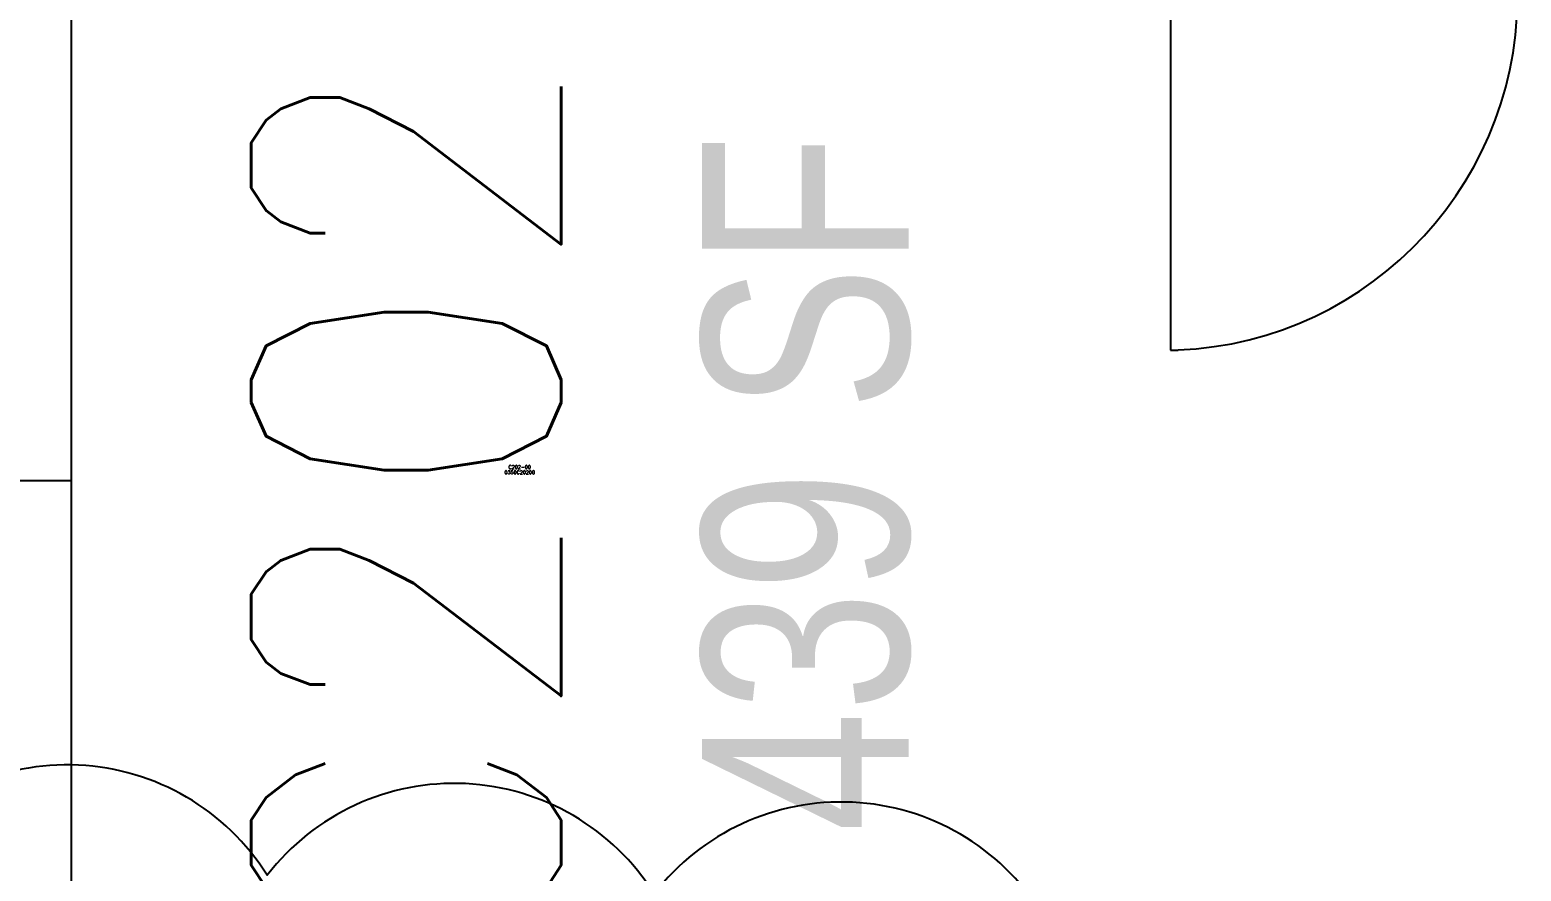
# Model space of a CAD drawing. Header units: inches. Extents: x -234 to 3525, y 0 to 2715.
# Drawn here: x 373.8 to 525.4, y 989 to 1074.5 of the extents above; entities that cross this region are included whole.
import ezdxf
from ezdxf.enums import TextEntityAlignment as Align

# ---------------------------------------------------------------- set-up
doc = ezdxf.new("R2010")
doc.units = ezdxf.units.IN
doc.header["$LTSCALE"] = 10
doc.header["$MEASUREMENT"] = 0
for name, color, linetype in [('A-DOOR', 2, 'CONTINUOUS'), ('A-IDEN-RNUM', 7, 'CONTINUOUS'), ('A-IDEN-SNUM', 4, 'CONTINUOUS'), ('A-IDEN-VNUM', 4, 'CONTINUOUS'), ('A-REV', 1, 'CONTINUOUS'), ('A-WALL', 5, 'CONTINUOUS'), ('AREA-ASSIGN', 7, 'CONTINUOUS'), ('AREA-TEXT', 3, 'CONTINUOUS')]:
    doc.layers.add(name, color=color, linetype=linetype)
doc.styles.add('AREA', font='arial.ttf', dxfattribs={"width": 0.75, "height": 21})
doc.styles.add('ROOMSNUMBER', font='TXT.SHX', dxfattribs={"height": 0.03})
doc.styles.add('ROOMVNUMBER', font='simplex.shx', dxfattribs={"width": 0.85})

msp = doc.modelspace()

# ---------------------------------------------------------------- linework, layer by layer
at = {"layer": 'A-DOOR'}
for p, q in [((489.75, 1078), (489.75, 1042)), ((489.75, 1042), (490.5, 1042))]:
    msp.add_line(p, q, dxfattribs=at)
msp.add_arc((489, 1078), 36.03, 272.3859, 2.3859, dxfattribs=at)
at = {"layer": 'A-REV'}
msp.add_lwpolyline([(476.59, 984.84, 0.520567), (437.24, 986.73, 0.520567), (397.89, 988.62, 0.520567), (358.54, 990.5, 0.520567), (319.19, 992.39, 0.520567), (279.84, 994.28, 0.520567), (240.49, 996.17, 0.520567), (218.08, 980.17, 0.520567)], format="xyb", dxfattribs=at)
at = {"layer": 'A-WALL'}
for p, q in [((378, 1028.75), (378, 1078)), ((368, 1028.75), (378, 1028.75))]:
    msp.add_line(p, q, dxfattribs=at)
at = {"layer": 'AREA-ASSIGN'}
msp.add_lwpolyline([(378, 972), (378, 990), (378, 1078), (530, 1078), (530, 1090), (636, 1090), (636, 1078), (807.81, 1078), (810, 972)], dxfattribs=at)

# ---------------------------------------------------------------- texts
at = {"layer": 'A-IDEN-RNUM', "style": 'ROOMSNUMBER'}
msp.add_text('C202-00', height=0.36, rotation=360, dxfattribs=at).set_placement((423.56, 1030.1), align=Align.MIDDLE)
at = {"layer": 'A-IDEN-SNUM', "style": 'ROOMSNUMBER'}
msp.add_text('0350C20200', height=0.36, rotation=360, dxfattribs=at).set_placement((423.56, 1029.56), align=Align.MIDDLE)
at = {"layer": 'A-IDEN-VNUM', "style": 'ROOMVNUMBER', "width": 0.85}
msp.add_text('C202', height=31.5, rotation=90, dxfattribs=at).set_placement((412.02, 1025.77), align=Align.MIDDLE)
at = {"layer": 'AREA-TEXT', "style": 'AREA', "width": 0.75}
msp.add_text('439 SF', height=21, rotation=90, dxfattribs=at).set_placement((452.6, 1028.47), align=Align.MIDDLE_CENTER)

doc.saveas('drawing.dxf')
